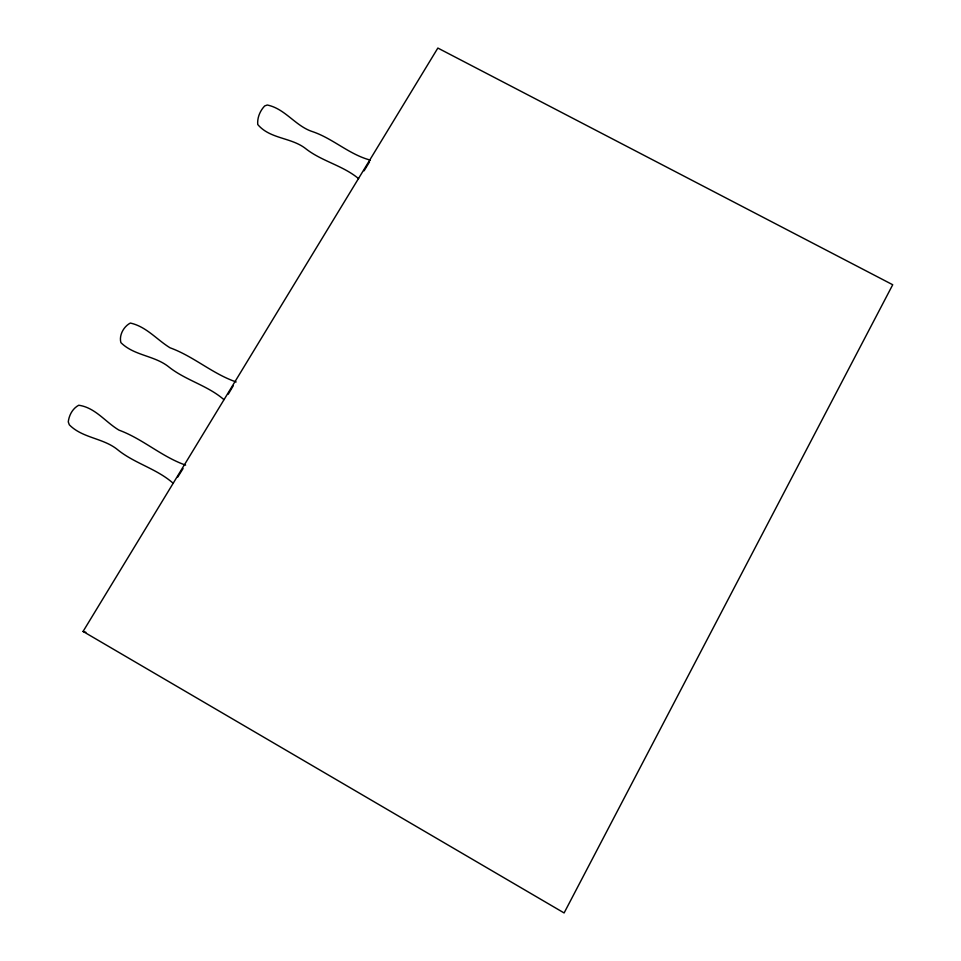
<?xml version="1.0" encoding="UTF-8"?>
<svg xmlns="http://www.w3.org/2000/svg" width="961" height="961" viewBox="0 0 961 961"><rect width="100%" height="100%" fill="white"/><g stroke="black" fill="none" stroke-linecap="round" stroke-linejoin="round"><path stroke-width="1.44" d="M177.725 477.1L183.034 468.608M228.274 394.178L233.319 385.661M364.087 170.818L369.553 161.82M83.066 631.449L437.856 48.05L892.721 284.744L564.107 912.95L83.066 631.449L85.901 632.314M370.357 160.127C349.227 154.517 333.227 138.732 312.781 131.717C295.495 126.287 285.309 108.701 267.266 105.013L264.671 105.95C260.035 110.851 257.14 117.722 257.752 124.522C270.101 139.237 291.603 137.255 306.018 148.907C322.127 161.412 342.873 165.496 358.621 178.674M236.166 381.961C212.417 373.793 193.666 356.339 170.049 347.798C156.727 339.617 146.276 326.548 130.348 323.052C123.705 326.5 118.888 335.209 120.882 342.609C134.204 355.882 154.757 355.402 169.088 367.138C185.929 380.424 207.564 385.445 223.889 399.608M185.617 465.124C161.628 456.739 142.829 438.889 118.984 430.132C105.41 422.095 95.319 407.572 78.742 405.242C72.652 408.449 69.024 415.212 68.279 421.891L69.312 424.798C82.646 438.372 103.488 437.916 117.879 449.916C134.792 463.526 156.679 468.692 173.064 483.179"/></g></svg>
